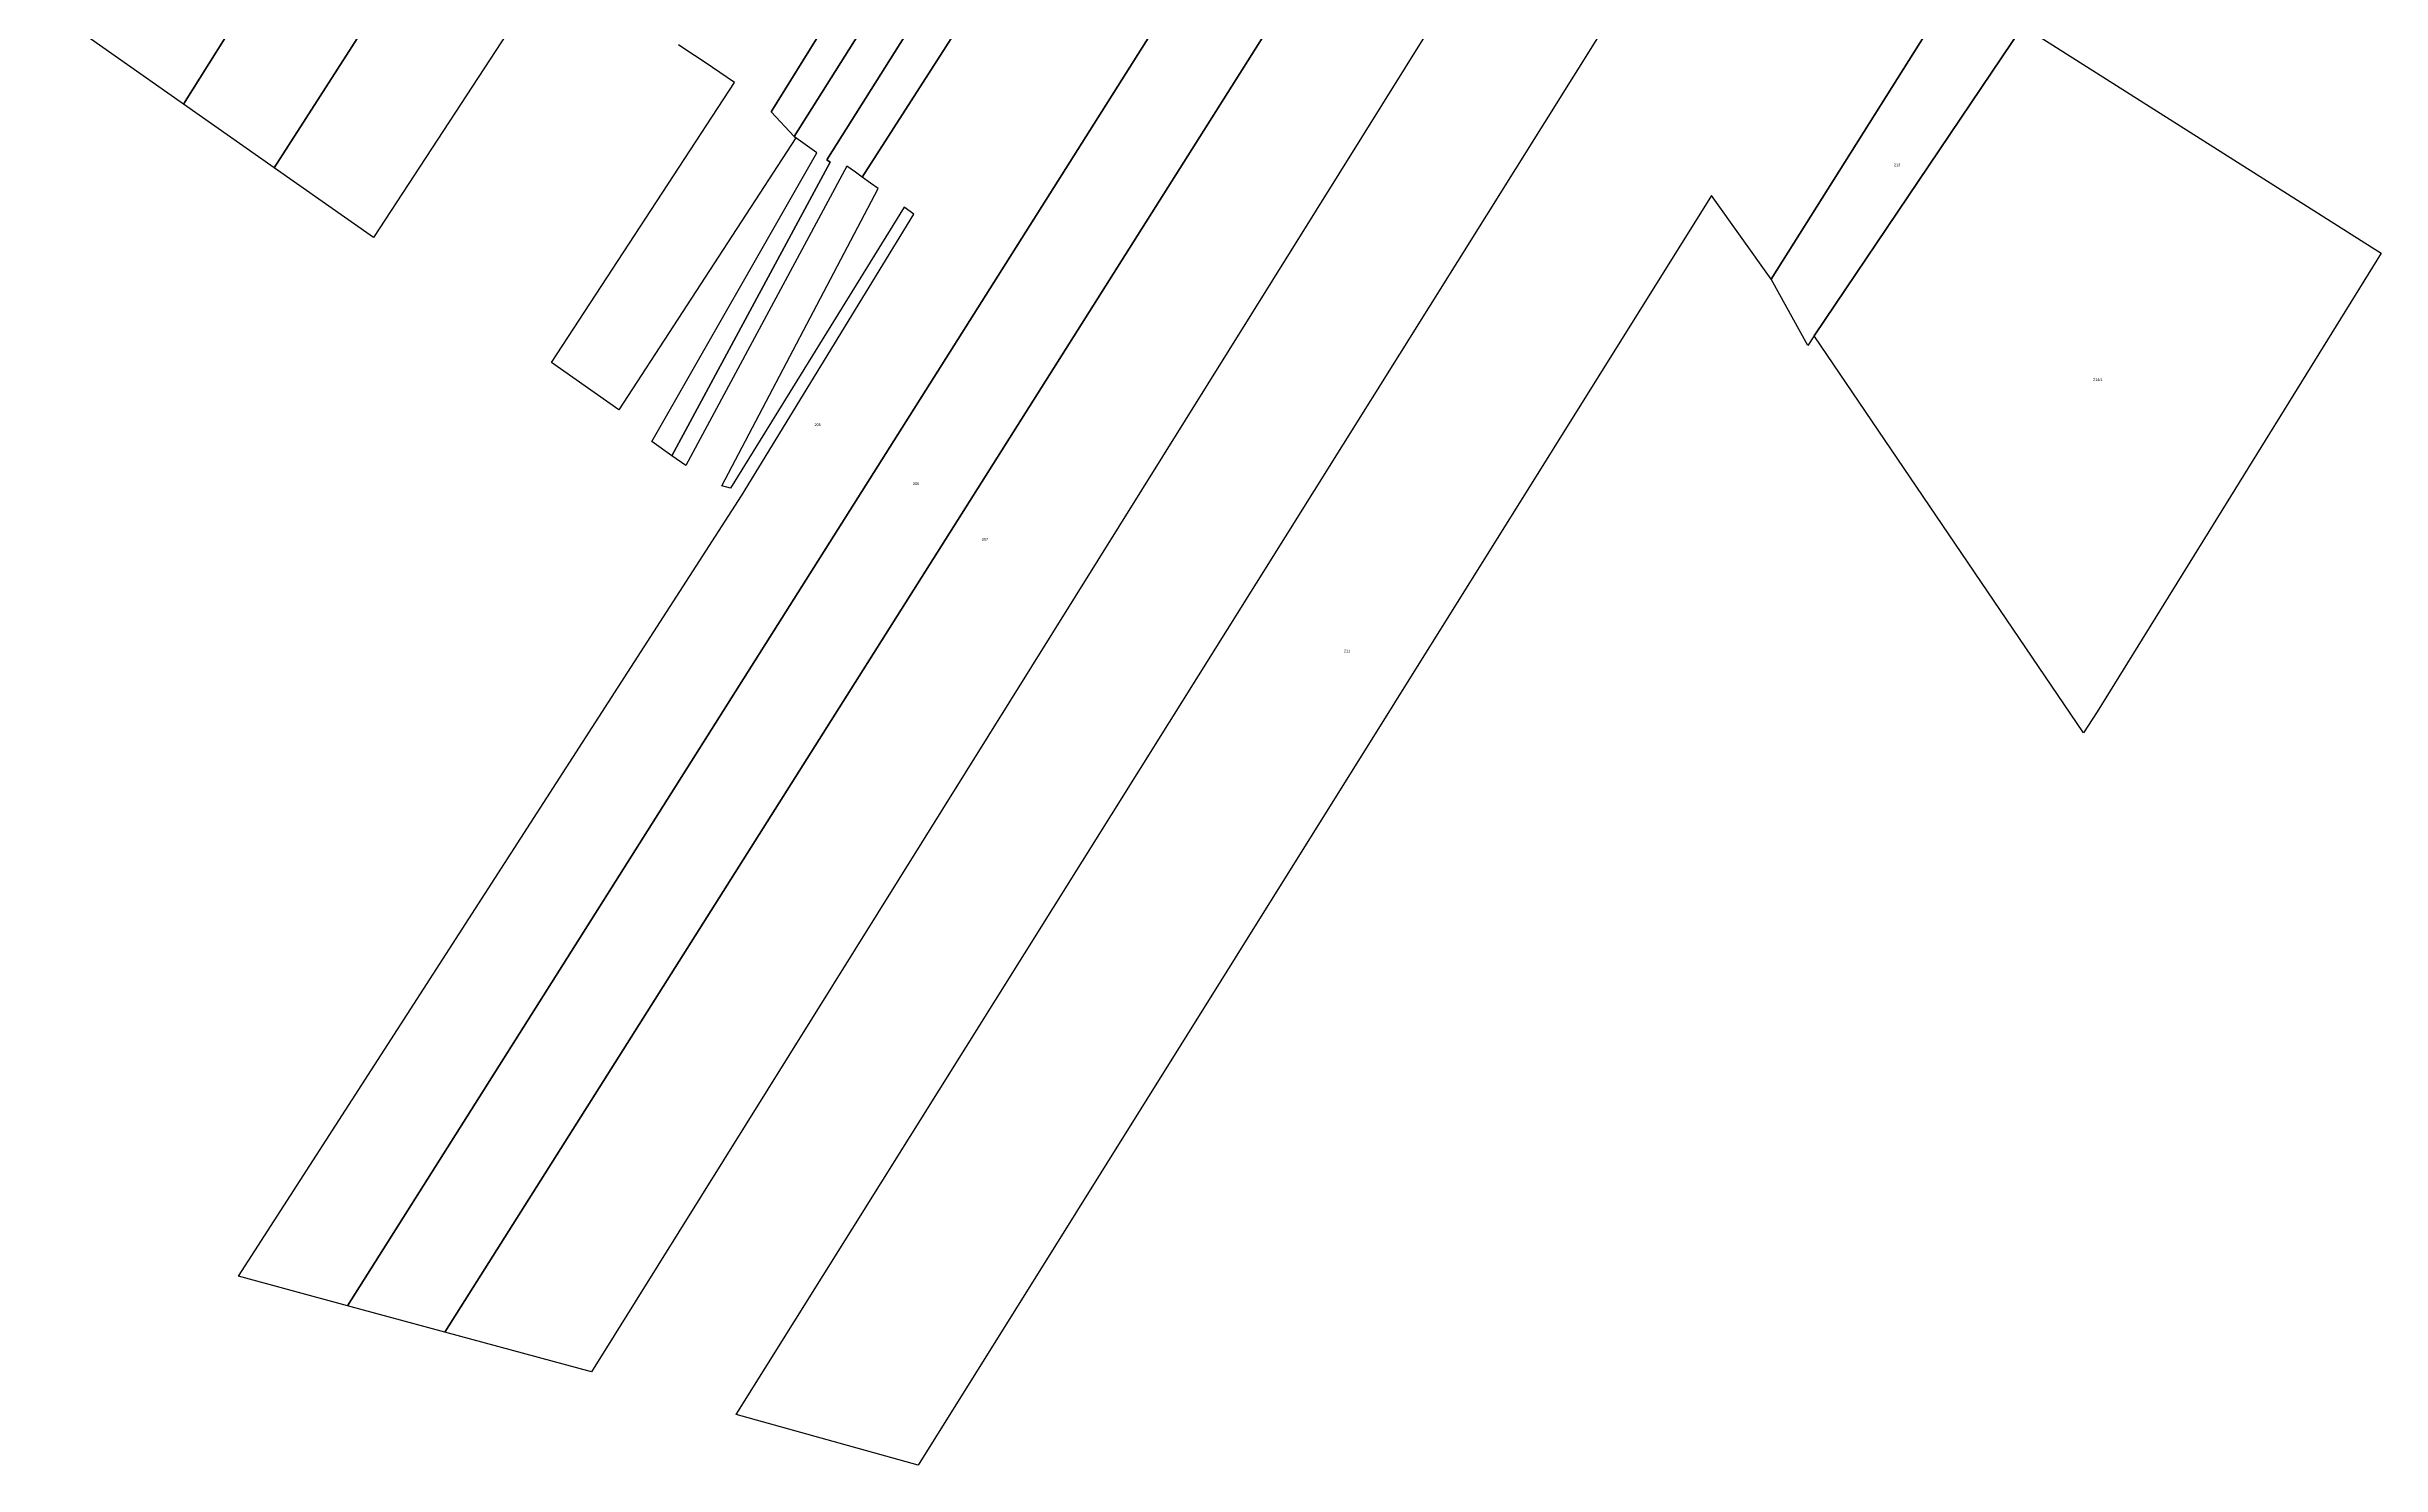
# Model space of a CAD drawing. Header units: metres. Extents: x 7542702 to 7555152, y 5804026 to 5815503.
# Drawn here: x 7547300 to 7548159, y 5805559 to 5806081 of the extents above; entities that cross this region are included whole.
import ezdxf

# ---------------------------------------------------------------- set-up
doc = ezdxf.new("R2010")
doc.units = ezdxf.units.M
doc.layers.add('Dzialki', color=165, linetype='Continuous')
doc.styles.get("Standard").update_dxf_attribs({"font": 'arial.ttf'})

msp = doc.modelspace()

# ---------------------------------------------------------------- linework, layer by layer
at = {"layer": 'Dzialki'}
for p, q in [((7547723.81, 5806284.7), (7547574.99, 5806048.32)), ((7547574.99, 5806048.32), (7547723.81, 5806284.7)), ((7547735.88, 5806276.16), (7547586.98, 5806039.82)), ((7547586.98, 5806039.82), (7547735.88, 5806276.16)), ((7547824.17, 5806206.53), (7547446.42, 5805608.13)), ((7547446.42, 5805608.13), (7547824.17, 5806206.53)), ((7547645.86, 5806185.61), (7547566.54, 5806057.4)), ((7547566.54, 5806057.4), (7547645.86, 5806185.61)), ((7547414.55, 5806162.62), (7547350.21, 5806060.29)), ((7547350.21, 5806060.29), (7547414.55, 5806162.62)), ((7547600.09, 5806033.35), (7547682.5, 5806162.17)), ((7547682.5, 5806162.17), (7547600.09, 5806033.35)), ((7547383.66, 5806036.81), (7547448.95, 5806138.92)), ((7547448.95, 5806138.92), (7547383.66, 5806036.81)), ((7547844.08, 5806144.58), (7547500.41, 5805593.5)), ((7547723.85, 5806114.1), (7547410.67, 5805617.83)), ((7547410.67, 5805617.83), (7547723.85, 5806114.1)), ((7547486.59, 5806112.89), (7547420.17, 5806011.16)), ((7547934.64, 5805995.88), (7548002.87, 5806104.44)), ((7548002.87, 5806104.44), (7547934.64, 5805995.88)), ((7547350.21, 5806060.29), (7547299.9, 5806095.64)), ((7547553.68, 5805577.82), (7547872.63, 5806087.6)), ((7548027.2, 5806089.03), (7547950.42, 5805974.94)), ((7547950.42, 5805974.94), (7548027.2, 5806089.03)), ((7548027.2, 5806089.03), (7548159.18, 5806005.46)), ((7547534.38, 5806080.81), (7547532.5, 5806082.06)), ((7547542.2, 5806075.56), (7547534.38, 5806080.81)), ((7547553.06, 5806068.27), (7547542.2, 5806075.56)), ((7547485.7, 5805965.13), (7547553.06, 5806068.27)), ((7547383.66, 5806036.81), (7547350.21, 5806060.29)), ((7547566.54, 5806057.4), (7547574.99, 5806048.32)), ((7547574.99, 5806048.32), (7547566.54, 5806057.4)), ((7547575.64, 5806047.86), (7547510.5, 5805947.72)), ((7547574.99, 5806048.32), (7547575.64, 5806047.86)), ((7547575.64, 5806047.86), (7547574.99, 5806048.32)), ((7547583.39, 5806042.36), (7547575.64, 5806047.86)), ((7547420.17, 5806011.16), (7547383.66, 5806036.81)), ((7547522.61, 5805936.07), (7547583.39, 5806042.36)), ((7547588.28, 5806038.89), (7547530.05, 5805930.84)), ((7547530.05, 5805930.84), (7547588.28, 5806038.89)), ((7547594.43, 5806037.41), (7547535.12, 5805927.27)), ((7547586.98, 5806039.82), (7547588.28, 5806038.89)), ((7547588.28, 5806038.89), (7547586.98, 5806039.82)), ((7547597.55, 5806035.18), (7547594.43, 5806037.41)), ((7547600.09, 5806033.35), (7547597.55, 5806035.18)), ((7547548.4, 5805919.77), (7547605.91, 5806029.19)), ((7547603.05, 5806031.24), (7547600.09, 5806033.35)), ((7547605.91, 5806029.19), (7547603.05, 5806031.24)), ((7547912.6, 5806026.63), (7547620.7, 5805559.1)), ((7547934.64, 5805995.88), (7547912.6, 5806026.63)), ((7547615.51, 5806022.31), (7547551.63, 5805918.83)), ((7547555.66, 5805916), (7547619.07, 5806019.75)), ((7547619.07, 5806019.75), (7547615.51, 5806022.31)), ((7548159.18, 5806005.46), (7548054.62, 5805836.58)), ((7547948.15, 5805971.41), (7547934.64, 5805995.88)), ((7547950.42, 5805974.94), (7547948.15, 5805971.41)), ((7548049.58, 5805828.74), (7547950.42, 5805974.94)), ((7547510.5, 5805947.72), (7547485.7, 5805965.13)), ((7547530.05, 5805930.84), (7547522.61, 5805936.07)), ((7547535.12, 5805927.27), (7547530.05, 5805930.84)), ((7547370.45, 5805628.74), (7547555.66, 5805916)), ((7547551.63, 5805918.83), (7547548.4, 5805919.77)), ((7548054.62, 5805836.58), (7548049.58, 5805828.74)), ((7547410.67, 5805617.83), (7547370.45, 5805628.74)), ((7547446.42, 5805608.13), (7547410.67, 5805617.83)), ((7547500.41, 5805593.5), (7547446.42, 5805608.13)), ((7547620.7, 5805559.1), (7547553.68, 5805577.82))]:
    msp.add_line(p, q, dxfattribs=at)

# ---------------------------------------------------------------- texts
for s, p in [('213', (7547979.82, 5806037.42)), ('214/1', (7548053.11, 5805958.38)), ('205', (7547582.49, 5805941.74)), ('206', (7547618.68, 5805920.04)), ('207', (7547644.06, 5805899.51)), ('211', (7547777.34, 5805858.42))]:
    msp.add_text(s, height=1, dxfattribs=at).set_placement(p)

doc.saveas('drawing.dxf')
